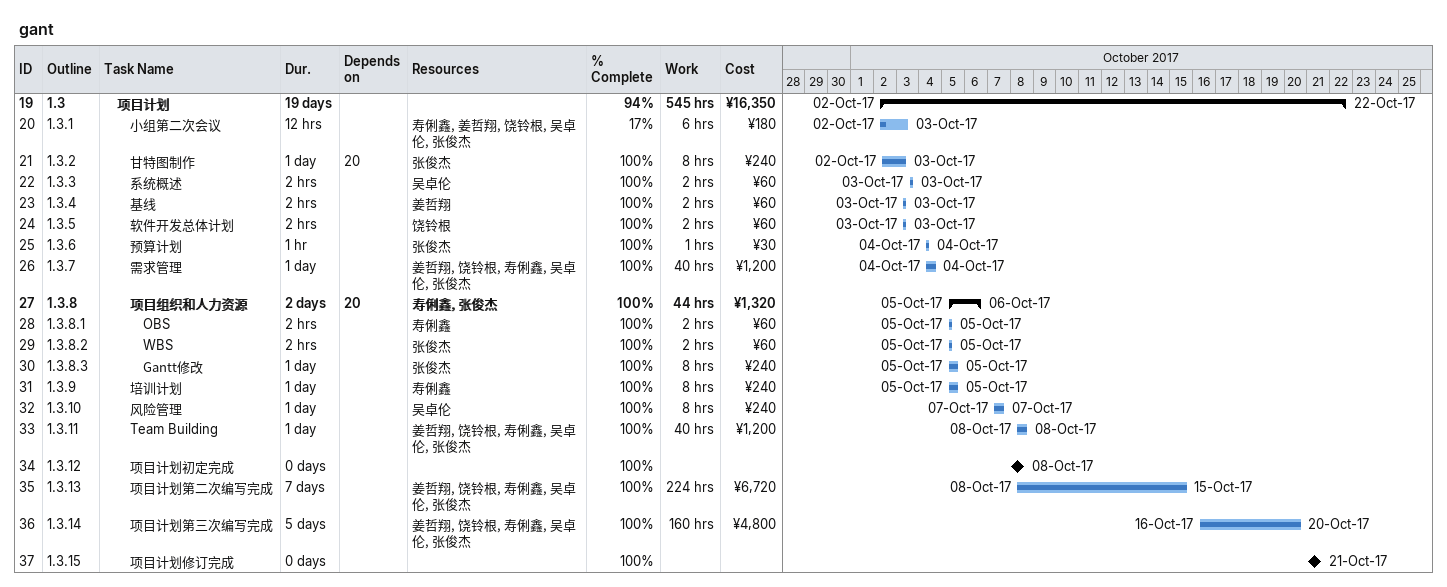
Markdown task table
gant

| ID | WBS | Task | Duration | Start | Finish | Predecessors | Resources | % complete | Work (h) | Cost (¥) |
|---|---|---|---|---|---|---|---|---|---|---|
| 19 | 1.3 | **项目计划** | 19d | 2017-10-02 | 2017-10-22 |  |  | 94 | 545 | 16350 |
| 20 | 1.3.1 | 小组第二次会议 | 12h | 2017-10-02 | 2017-10-03 |  | 寿俐鑫, 姜哲翔, 饶铃根, 吴卓伦, 张俊杰 | 17 | 6 | 180 |
| 21 | 1.3.2 | 甘特图制作 | 1d | 2017-10-02 | 2017-10-03 | 20 | 张俊杰 | 100 | 8 | 240 |
| 22 | 1.3.3 | 系统概述 | 2h | 2017-10-03 | 2017-10-03 |  | 吴卓伦 | 100 | 2 | 60 |
| 23 | 1.3.4 | 基线 | 2h | 2017-10-03 | 2017-10-03 |  | 姜哲翔 | 100 | 2 | 60 |
| 24 | 1.3.5 | 软件开发总体计划 | 2h | 2017-10-03 | 2017-10-03 |  | 饶铃根 | 100 | 2 | 60 |
| 25 | 1.3.6 | 预算计划 | 1h | 2017-10-04 | 2017-10-04 |  | 张俊杰 | 100 | 1 | 30 |
| 26 | 1.3.7 | 需求管理 | 1d | 2017-10-04 | 2017-10-04 |  | 姜哲翔, 饶铃根, 寿俐鑫, 吴卓伦, 张俊杰 | 100 | 40 | 1200 |
| 27 | 1.3.8 | **项目组织和人力资源** | 2d | 2017-10-05 | 2017-10-06 | 20 | 寿俐鑫, 张俊杰 | 100 | 44 | 1320 |
| 28 | 1.3.8.1 | OBS | 2h | 2017-10-05 | 2017-10-05 |  | 寿俐鑫 | 100 | 2 | 60 |
| 29 | 1.3.8.2 | WBS | 2h | 2017-10-05 | 2017-10-05 |  | 张俊杰 | 100 | 2 | 60 |
| 30 | 1.3.8.3 | Gantt修改 | 1d | 2017-10-05 | 2017-10-05 |  | 张俊杰 | 100 | 8 | 240 |
| 31 | 1.3.9 | 培训计划 | 1d | 2017-10-05 | 2017-10-05 |  | 寿俐鑫 | 100 | 8 | 240 |
| 32 | 1.3.10 | 风险管理 | 1d | 2017-10-07 | 2017-10-07 |  | 吴卓伦 | 100 | 8 | 240 |
| 33 | 1.3.11 | Team Building | 1d | 2017-10-08 | 2017-10-08 |  | 姜哲翔, 饶铃根, 寿俐鑫, 吴卓伦, 张俊杰 | 100 | 40 | 1200 |
| 34 | 1.3.12 | 项目计划初定完成 | 0d | 2017-10-08 | 2017-10-08 |  |  | 100 |  |  |
| 35 | 1.3.13 | 项目计划第二次编写完成 | 7d | 2017-10-08 | 2017-10-15 |  | 姜哲翔, 饶铃根, 寿俐鑫, 吴卓伦, 张俊杰 | 100 | 224 | 6720 |
| 36 | 1.3.14 | 项目计划第三次编写完成 | 5d | 2017-10-16 | 2017-10-20 |  | 姜哲翔, 饶铃根, 寿俐鑫, 吴卓伦, 张俊杰 | 100 | 160 | 4800 |
| 37 | 1.3.15 | 项目计划修订完成 | 0d | 2017-10-21 | 2017-10-21 |  |  | 100 |  |  |
